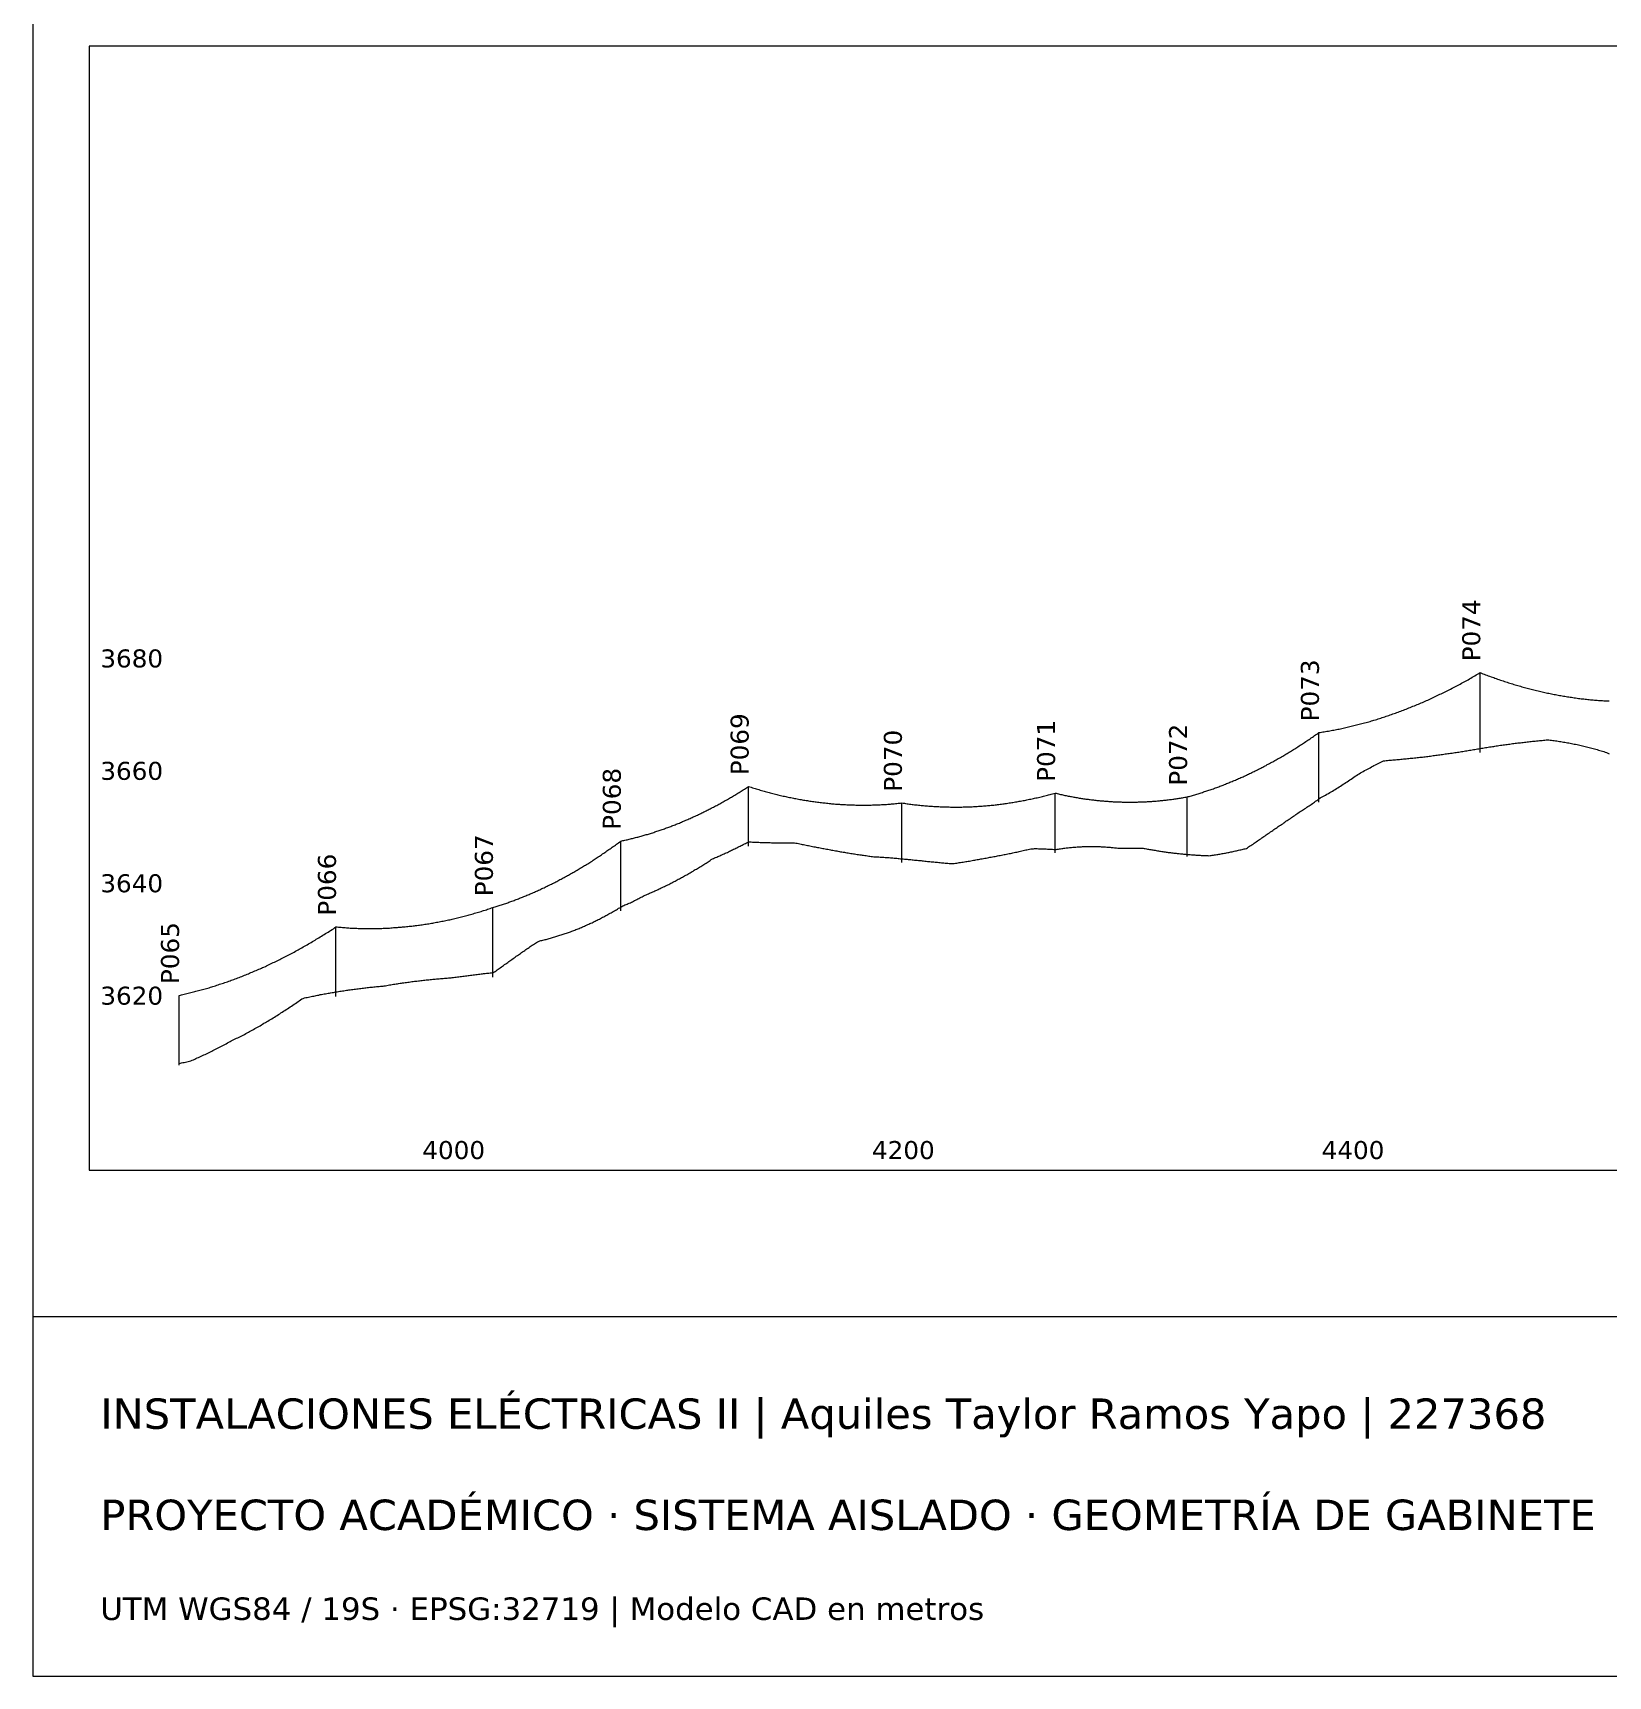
# Paper-space layout 'LP-09' of a CAD drawing. Header units: metres, sheet in millimetres. Extents: x 10 to 410, y 10 to 287.
# Drawn here: x 10 to 150.1, y 10 to 156.2 of the extents above; entities that cross this region are included whole.
import ezdxf

# ---------------------------------------------------------------- set-up
doc = ezdxf.new("R2010")
doc.units = ezdxf.units.M
for name, color, linetype, lineweight, true_color in [('ALERTA', 7, 'Continuous', 13, 0xc56b20), ('CABLE', 7, 'Continuous', 18, 0x087f8c), ('GRILLA', 7, 'Continuous', 13, 0xd2dce3), ('MARCO', 7, 'Continuous', 13, 0x163b55), ('POSTES', 7, 'Continuous', 13, 0x244c65), ('TERRENO', 7, 'Continuous', 13, 0x777777), ('TEXTO', 7, 'Continuous', 13, 0x163b55)]:
    doc.layers.add(name, color=color, linetype=linetype, lineweight=lineweight, true_color=true_color)
doc.styles.add('LP-TEXTO', font='DejaVuSans.ttf')

psp = doc.layouts.new('LP-09')

# ---------------------------------------------------------------- linework, layer by layer
at = {"layer": 'CABLE'}
for points in [[(124.4, 93.93), (124.52, 93.95), (124.64, 93.97), (124.76, 93.99), (124.88, 94.01), (125, 94.03), (125.12, 94.05), (125.24, 94.07), (125.36, 94.09), (125.48, 94.11), (125.6, 94.14), (125.72, 94.16), (125.84, 94.18), (125.96, 94.2), (126.08, 94.23), (126.2, 94.25), (126.32, 94.28), (126.44, 94.3), (126.55, 94.33), (126.67, 94.35), (126.79, 94.38), (126.91, 94.41), (127.03, 94.44), (127.15, 94.46), (127.27, 94.49), (127.39, 94.52), (127.51, 94.55), (127.63, 94.58), (127.75, 94.61), (127.87, 94.64), (127.99, 94.67), (128.11, 94.7), (128.23, 94.73), (128.35, 94.77), (128.47, 94.8), (128.59, 94.83), (128.71, 94.87), (128.83, 94.9), (128.95, 94.93), (129.07, 94.97), (129.19, 95.01), (129.3, 95.04), (129.42, 95.08), (129.54, 95.11), (129.66, 95.15), (129.78, 95.19), (129.9, 95.23), (130.02, 95.27), (130.14, 95.3), (130.26, 95.34), (130.38, 95.38), (130.5, 95.42), (130.62, 95.46), (130.74, 95.5), (130.86, 95.55), (130.98, 95.59), (131.1, 95.63), (131.22, 95.67), (131.34, 95.72), (131.46, 95.76), (131.58, 95.8), (131.7, 95.85), (131.82, 95.89), (131.93, 95.94), (132.05, 95.99), (132.17, 96.03), (132.29, 96.08), (132.41, 96.13), (132.53, 96.17), (132.65, 96.22), (132.77, 96.27), (132.89, 96.32), (133.01, 96.37), (133.13, 96.42), (133.25, 96.47), (133.37, 96.52), (133.49, 96.57), (133.61, 96.62), (133.73, 96.68), (133.85, 96.73), (133.97, 96.78), (134.09, 96.83), (134.21, 96.89), (134.33, 96.94), (134.45, 97), (134.57, 97.05), (134.68, 97.11), (134.8, 97.16), (134.92, 97.22), (135.04, 97.28), (135.16, 97.34), (135.28, 97.39), (135.4, 97.45), (135.52, 97.51), (135.64, 97.57), (135.76, 97.63), (135.88, 97.69), (136, 97.75), (136.12, 97.81), (136.24, 97.87), (136.36, 97.93), (136.48, 98), (136.6, 98.06), (136.72, 98.12), (136.84, 98.19), (136.96, 98.25), (137.08, 98.32), (137.2, 98.38), (137.32, 98.45), (137.43, 98.51), (137.55, 98.58), (137.67, 98.64), (137.79, 98.71), (137.91, 98.78), (138.03, 98.85), (138.15, 98.92), (138.27, 98.99), (138.39, 99.06), (138.51, 99.13), (138.63, 99.2), (138.75, 99.27)], [(138.75, 99.27), (138.87, 99.22), (138.99, 99.17), (139.11, 99.13), (139.23, 99.08), (139.35, 99.04), (139.47, 98.99), (139.59, 98.95), (139.71, 98.9), (139.83, 98.86), (139.95, 98.82), (140.06, 98.77), (140.18, 98.73), (140.3, 98.69), (140.42, 98.65), (140.54, 98.61), (140.66, 98.57), (140.78, 98.53), (140.9, 98.49), (141.02, 98.45), (141.14, 98.41), (141.26, 98.37), (141.38, 98.33), (141.5, 98.3), (141.62, 98.26), (141.74, 98.22), (141.86, 98.19), (141.98, 98.15), (142.1, 98.12), (142.22, 98.08), (142.34, 98.05), (142.46, 98.01), (142.58, 97.98), (142.7, 97.95), (142.81, 97.91), (142.93, 97.88), (143.05, 97.85), (143.17, 97.82), (143.29, 97.79), (143.41, 97.76), (143.53, 97.73), (143.65, 97.7), (143.77, 97.67), (143.89, 97.64), (144.01, 97.61), (144.13, 97.59), (144.25, 97.56), (144.37, 97.53), (144.49, 97.5), (144.61, 97.48), (144.73, 97.45), (144.85, 97.43), (144.97, 97.4), (145.09, 97.38), (145.21, 97.35), (145.33, 97.33), (145.44, 97.31), (145.56, 97.29), (145.68, 97.26), (145.8, 97.24), (145.92, 97.22), (146.04, 97.2), (146.16, 97.18), (146.28, 97.16), (146.4, 97.14), (146.52, 97.12), (146.64, 97.1), (146.76, 97.08), (146.88, 97.07), (147, 97.05), (147.12, 97.03), (147.24, 97.02), (147.36, 97), (147.48, 96.98), (147.6, 96.97), (147.72, 96.95), (147.84, 96.94), (147.96, 96.93), (148.08, 96.91), (148.19, 96.9), (148.31, 96.89), (148.43, 96.88), (148.55, 96.86), (148.67, 96.85), (148.79, 96.84), (148.91, 96.83), (149.03, 96.82), (149.15, 96.81), (149.27, 96.8), (149.39, 96.79), (149.51, 96.79), (149.63, 96.78), (149.75, 96.77), (149.87, 96.76), (149.99, 96.76), (150.11, 96.75), (150.23, 96.75)], [(112.67, 88.21), (112.77, 88.24), (112.86, 88.26), (112.96, 88.29), (113.06, 88.32), (113.16, 88.35), (113.25, 88.38), (113.35, 88.4), (113.45, 88.43), (113.55, 88.46), (113.65, 88.49), (113.74, 88.52), (113.84, 88.55), (113.94, 88.58), (114.04, 88.61), (114.13, 88.65), (114.23, 88.68), (114.33, 88.71), (114.43, 88.74), (114.53, 88.77), (114.62, 88.81), (114.72, 88.84), (114.82, 88.88), (114.92, 88.91), (115.01, 88.94), (115.11, 88.98), (115.21, 89.01), (115.31, 89.05), (115.41, 89.09), (115.5, 89.12), (115.6, 89.16), (115.7, 89.2), (115.8, 89.23), (115.89, 89.27), (115.99, 89.31), (116.09, 89.35), (116.19, 89.39), (116.29, 89.43), (116.38, 89.47), (116.48, 89.51), (116.58, 89.55), (116.68, 89.59), (116.77, 89.63), (116.87, 89.67), (116.97, 89.71), (117.07, 89.75), (117.17, 89.8), (117.26, 89.84), (117.36, 89.88), (117.46, 89.93), (117.56, 89.97), (117.65, 90.01), (117.75, 90.06), (117.85, 90.1), (117.95, 90.15), (118.05, 90.19), (118.14, 90.24), (118.24, 90.29), (118.34, 90.33), (118.44, 90.38), (118.54, 90.43), (118.63, 90.48), (118.73, 90.52), (118.83, 90.57), (118.93, 90.62), (119.02, 90.67), (119.12, 90.72), (119.22, 90.77), (119.32, 90.82), (119.42, 90.87), (119.51, 90.92), (119.61, 90.97), (119.71, 91.02), (119.81, 91.08), (119.9, 91.13), (120, 91.18), (120.1, 91.24), (120.2, 91.29), (120.3, 91.34), (120.39, 91.4), (120.49, 91.45), (120.59, 91.51), (120.69, 91.56), (120.78, 91.62), (120.88, 91.67), (120.98, 91.73), (121.08, 91.79), (121.18, 91.84), (121.27, 91.9), (121.37, 91.96), (121.47, 92.02), (121.57, 92.08), (121.66, 92.14), (121.76, 92.19), (121.86, 92.25), (121.96, 92.31), (122.06, 92.37), (122.15, 92.44), (122.25, 92.5), (122.35, 92.56), (122.45, 92.62), (122.54, 92.68), (122.64, 92.74), (122.74, 92.81), (122.84, 92.87), (122.94, 92.93), (123.03, 93), (123.13, 93.06), (123.23, 93.13), (123.33, 93.19), (123.42, 93.26), (123.52, 93.32), (123.62, 93.39), (123.72, 93.46), (123.82, 93.52), (123.91, 93.59), (124.01, 93.66), (124.11, 93.73), (124.21, 93.79), (124.31, 93.86), (124.4, 93.93)], [(62.3, 84.28), (62.39, 84.3), (62.48, 84.32), (62.58, 84.34), (62.67, 84.36), (62.77, 84.38), (62.86, 84.4), (62.96, 84.43), (63.05, 84.45), (63.15, 84.47), (63.24, 84.5), (63.34, 84.52), (63.43, 84.54), (63.53, 84.57), (63.62, 84.59), (63.72, 84.62), (63.81, 84.64), (63.91, 84.67), (64, 84.69), (64.1, 84.72), (64.19, 84.75), (64.29, 84.77), (64.38, 84.8), (64.48, 84.83), (64.57, 84.86), (64.67, 84.88), (64.76, 84.91), (64.85, 84.94), (64.95, 84.97), (65.04, 85), (65.14, 85.03), (65.23, 85.06), (65.33, 85.09), (65.42, 85.12), (65.52, 85.15), (65.61, 85.19), (65.71, 85.22), (65.8, 85.25), (65.9, 85.28), (65.99, 85.32), (66.09, 85.35), (66.18, 85.38), (66.28, 85.42), (66.37, 85.45), (66.47, 85.49), (66.56, 85.52), (66.66, 85.56), (66.75, 85.59), (66.85, 85.63), (66.94, 85.67), (67.04, 85.7), (67.13, 85.74), (67.23, 85.78), (67.32, 85.82), (67.41, 85.85), (67.51, 85.89), (67.6, 85.93), (67.7, 85.97), (67.79, 86.01), (67.89, 86.05), (67.98, 86.09), (68.08, 86.13), (68.17, 86.17), (68.27, 86.21), (68.36, 86.26), (68.46, 86.3), (68.55, 86.34), (68.65, 86.38), (68.74, 86.43), (68.84, 86.47), (68.93, 86.51), (69.03, 86.56), (69.12, 86.6), (69.22, 86.65), (69.31, 86.69), (69.41, 86.74), (69.5, 86.78), (69.6, 86.83), (69.69, 86.87), (69.78, 86.92), (69.88, 86.97), (69.97, 87.02), (70.07, 87.06), (70.16, 87.11), (70.26, 87.16), (70.35, 87.21), (70.45, 87.26), (70.54, 87.31), (70.64, 87.36), (70.73, 87.41), (70.83, 87.46), (70.92, 87.51), (71.02, 87.56), (71.11, 87.61), (71.21, 87.66), (71.3, 87.72), (71.4, 87.77), (71.49, 87.82), (71.59, 87.88), (71.68, 87.93), (71.78, 87.98), (71.87, 88.04), (71.97, 88.09), (72.06, 88.15), (72.16, 88.2), (72.25, 88.26), (72.34, 88.32), (72.44, 88.37), (72.53, 88.43), (72.63, 88.49), (72.72, 88.54), (72.82, 88.6), (72.91, 88.66), (73.01, 88.72), (73.1, 88.78), (73.2, 88.84), (73.29, 88.9), (73.39, 88.96), (73.48, 89.02), (73.58, 89.08), (73.67, 89.14)], [(73.67, 89.14), (73.79, 89.1), (73.9, 89.07), (74.01, 89.03), (74.13, 88.99), (74.24, 88.96), (74.35, 88.93), (74.47, 88.89), (74.58, 88.86), (74.69, 88.82), (74.81, 88.79), (74.92, 88.76), (75.04, 88.73), (75.15, 88.69), (75.26, 88.66), (75.38, 88.63), (75.49, 88.6), (75.6, 88.57), (75.72, 88.54), (75.83, 88.51), (75.94, 88.48), (76.06, 88.46), (76.17, 88.43), (76.28, 88.4), (76.4, 88.37), (76.51, 88.35), (76.63, 88.32), (76.74, 88.29), (76.85, 88.27), (76.97, 88.24), (77.08, 88.22), (77.19, 88.19), (77.31, 88.17), (77.42, 88.15), (77.53, 88.12), (77.65, 88.1), (77.76, 88.08), (77.87, 88.06), (77.99, 88.04), (78.1, 88.01), (78.22, 87.99), (78.33, 87.97), (78.44, 87.95), (78.56, 87.93), (78.67, 87.92), (78.78, 87.9), (78.9, 87.88), (79.01, 87.86), (79.12, 87.84), (79.24, 87.83), (79.35, 87.81), (79.46, 87.79), (79.58, 87.78), (79.69, 87.76), (79.81, 87.75), (79.92, 87.73), (80.03, 87.72), (80.15, 87.71), (80.26, 87.69), (80.37, 87.68), (80.49, 87.67), (80.6, 87.66), (80.71, 87.64), (80.83, 87.63), (80.94, 87.62), (81.05, 87.61), (81.17, 87.6), (81.28, 87.59), (81.4, 87.58), (81.51, 87.57), (81.62, 87.57), (81.74, 87.56), (81.85, 87.55), (81.96, 87.54), (82.08, 87.54), (82.19, 87.53), (82.3, 87.53), (82.42, 87.52), (82.53, 87.51), (82.65, 87.51), (82.76, 87.51), (82.87, 87.5), (82.99, 87.5), (83.1, 87.5), (83.21, 87.49), (83.33, 87.49), (83.44, 87.49), (83.55, 87.49), (83.67, 87.49), (83.78, 87.49), (83.89, 87.49), (84.01, 87.49), (84.12, 87.49), (84.24, 87.49), (84.35, 87.49), (84.46, 87.49), (84.58, 87.49), (84.69, 87.5), (84.8, 87.5), (84.92, 87.5), (85.03, 87.51), (85.14, 87.51), (85.26, 87.52), (85.37, 87.52), (85.48, 87.53), (85.6, 87.53), (85.71, 87.54), (85.83, 87.55), (85.94, 87.55), (86.05, 87.56), (86.17, 87.57), (86.28, 87.58), (86.39, 87.59), (86.51, 87.6), (86.62, 87.61), (86.73, 87.62), (86.85, 87.63), (86.96, 87.64), (87.07, 87.65), (87.19, 87.66), (87.3, 87.67)], [(87.3, 87.67), (87.42, 87.66), (87.53, 87.64), (87.64, 87.62), (87.76, 87.61), (87.87, 87.59), (87.98, 87.58), (88.1, 87.56), (88.21, 87.55), (88.32, 87.53), (88.44, 87.52), (88.55, 87.51), (88.66, 87.5), (88.78, 87.48), (88.89, 87.47), (89.01, 87.46), (89.12, 87.45), (89.23, 87.44), (89.35, 87.43), (89.46, 87.42), (89.57, 87.41), (89.69, 87.4), (89.8, 87.39), (89.91, 87.38), (90.03, 87.38), (90.14, 87.37), (90.25, 87.36), (90.37, 87.36), (90.48, 87.35), (90.6, 87.35), (90.71, 87.34), (90.82, 87.34), (90.94, 87.33), (91.05, 87.33), (91.16, 87.32), (91.28, 87.32), (91.39, 87.32), (91.5, 87.32), (91.62, 87.31), (91.73, 87.31), (91.85, 87.31), (91.96, 87.31), (92.07, 87.31), (92.19, 87.31), (92.3, 87.31), (92.41, 87.31), (92.53, 87.31), (92.64, 87.31), (92.75, 87.32), (92.87, 87.32), (92.98, 87.32), (93.09, 87.33), (93.21, 87.33), (93.32, 87.33), (93.44, 87.34), (93.55, 87.34), (93.66, 87.35), (93.78, 87.35), (93.89, 87.36), (94, 87.37), (94.12, 87.38), (94.23, 87.38), (94.34, 87.39), (94.46, 87.4), (94.57, 87.41), (94.68, 87.42), (94.8, 87.43), (94.91, 87.44), (95.03, 87.45), (95.14, 87.46), (95.25, 87.47), (95.37, 87.48), (95.48, 87.49), (95.59, 87.5), (95.71, 87.52), (95.82, 87.53), (95.93, 87.54), (96.05, 87.56), (96.16, 87.57), (96.27, 87.59), (96.39, 87.6), (96.5, 87.62), (96.62, 87.63), (96.73, 87.65), (96.84, 87.67), (96.96, 87.69), (97.07, 87.7), (97.18, 87.72), (97.3, 87.74), (97.41, 87.76), (97.52, 87.78), (97.64, 87.8), (97.75, 87.82), (97.86, 87.84), (97.98, 87.86), (98.09, 87.88), (98.21, 87.9), (98.32, 87.93), (98.43, 87.95), (98.55, 87.97), (98.66, 88), (98.77, 88.02), (98.89, 88.04), (99, 88.07), (99.11, 88.09), (99.23, 88.12), (99.34, 88.14), (99.46, 88.17), (99.57, 88.2), (99.68, 88.22), (99.8, 88.25), (99.91, 88.28), (100.02, 88.31), (100.14, 88.34), (100.25, 88.37), (100.36, 88.4), (100.48, 88.43), (100.59, 88.46), (100.7, 88.49), (100.82, 88.52), (100.93, 88.55)], [(100.93, 88.55), (101.03, 88.53), (101.13, 88.5), (101.23, 88.48), (101.32, 88.46), (101.42, 88.44), (101.52, 88.42), (101.62, 88.39), (101.71, 88.37), (101.81, 88.35), (101.91, 88.33), (102.01, 88.31), (102.11, 88.29), (102.2, 88.27), (102.3, 88.25), (102.4, 88.24), (102.5, 88.22), (102.59, 88.2), (102.69, 88.18), (102.79, 88.16), (102.89, 88.15), (102.99, 88.13), (103.08, 88.11), (103.18, 88.1), (103.28, 88.08), (103.38, 88.07), (103.47, 88.05), (103.57, 88.04), (103.67, 88.02), (103.77, 88.01), (103.87, 88), (103.96, 87.98), (104.06, 87.97), (104.16, 87.96), (104.26, 87.95), (104.35, 87.94), (104.45, 87.92), (104.55, 87.91), (104.65, 87.9), (104.75, 87.89), (104.84, 87.88), (104.94, 87.87), (105.04, 87.86), (105.14, 87.85), (105.23, 87.85), (105.33, 87.84), (105.43, 87.83), (105.53, 87.82), (105.63, 87.82), (105.72, 87.81), (105.82, 87.8), (105.92, 87.8), (106.02, 87.79), (106.11, 87.78), (106.21, 87.78), (106.31, 87.78), (106.41, 87.77), (106.51, 87.77), (106.6, 87.76), (106.7, 87.76), (106.8, 87.76), (106.9, 87.75), (107, 87.75), (107.09, 87.75), (107.19, 87.75), (107.29, 87.75), (107.39, 87.75), (107.48, 87.75), (107.58, 87.75), (107.68, 87.75), (107.78, 87.75), (107.88, 87.75), (107.97, 87.75), (108.07, 87.75), (108.17, 87.75), (108.27, 87.75), (108.36, 87.76), (108.46, 87.76), (108.56, 87.76), (108.66, 87.77), (108.76, 87.77), (108.85, 87.77), (108.95, 87.78), (109.05, 87.78), (109.15, 87.79), (109.24, 87.79), (109.34, 87.8), (109.44, 87.81), (109.54, 87.81), (109.64, 87.82), (109.73, 87.83), (109.83, 87.84), (109.93, 87.84), (110.03, 87.85), (110.12, 87.86), (110.22, 87.87), (110.32, 87.88), (110.42, 87.89), (110.52, 87.9), (110.61, 87.91), (110.71, 87.92), (110.81, 87.93), (110.91, 87.94), (111, 87.96), (111.1, 87.97), (111.2, 87.98), (111.3, 87.99), (111.4, 88.01), (111.49, 88.02), (111.59, 88.03), (111.69, 88.05), (111.79, 88.06), (111.88, 88.08), (111.98, 88.09), (112.08, 88.11), (112.18, 88.13), (112.28, 88.14), (112.37, 88.16), (112.47, 88.18), (112.57, 88.19), (112.67, 88.21)], [(50.92, 78.37), (51.01, 78.4), (51.11, 78.43), (51.2, 78.46), (51.3, 78.49), (51.39, 78.52), (51.49, 78.55), (51.58, 78.58), (51.68, 78.61), (51.77, 78.64), (51.87, 78.67), (51.96, 78.71), (52.06, 78.74), (52.15, 78.77), (52.25, 78.8), (52.34, 78.84), (52.43, 78.87), (52.53, 78.91), (52.62, 78.94), (52.72, 78.97), (52.81, 79.01), (52.91, 79.05), (53, 79.08), (53.1, 79.12), (53.19, 79.15), (53.29, 79.19), (53.38, 79.23), (53.48, 79.27), (53.57, 79.3), (53.67, 79.34), (53.76, 79.38), (53.86, 79.42), (53.95, 79.46), (54.05, 79.5), (54.14, 79.54), (54.24, 79.58), (54.33, 79.62), (54.43, 79.66), (54.52, 79.7), (54.62, 79.74), (54.71, 79.79), (54.81, 79.83), (54.9, 79.87), (54.99, 79.91), (55.09, 79.96), (55.18, 80), (55.28, 80.05), (55.37, 80.09), (55.47, 80.13), (55.56, 80.18), (55.66, 80.23), (55.75, 80.27), (55.85, 80.32), (55.94, 80.36), (56.04, 80.41), (56.13, 80.46), (56.23, 80.51), (56.32, 80.55), (56.42, 80.6), (56.51, 80.65), (56.61, 80.7), (56.7, 80.75), (56.8, 80.8), (56.89, 80.85), (56.99, 80.9), (57.08, 80.95), (57.18, 81), (57.27, 81.05), (57.36, 81.1), (57.46, 81.16), (57.55, 81.21), (57.65, 81.26), (57.74, 81.31), (57.84, 81.37), (57.93, 81.42), (58.03, 81.48), (58.12, 81.53), (58.22, 81.59), (58.31, 81.64), (58.41, 81.7), (58.5, 81.75), (58.6, 81.81), (58.69, 81.87), (58.79, 81.92), (58.88, 81.98), (58.98, 82.04), (59.07, 82.1), (59.17, 82.15), (59.26, 82.21), (59.36, 82.27), (59.45, 82.33), (59.55, 82.39), (59.64, 82.45), (59.74, 82.51), (59.83, 82.57), (59.92, 82.63), (60.02, 82.7), (60.11, 82.76), (60.21, 82.82), (60.3, 82.88), (60.4, 82.95), (60.49, 83.01), (60.59, 83.07), (60.68, 83.14), (60.78, 83.2), (60.87, 83.27), (60.97, 83.33), (61.06, 83.4), (61.16, 83.46), (61.25, 83.53), (61.35, 83.59), (61.44, 83.66), (61.54, 83.73), (61.63, 83.8), (61.73, 83.86), (61.82, 83.93), (61.92, 84), (62.01, 84.07), (62.11, 84.14), (62.2, 84.21), (62.3, 84.28)], [(36.96, 76.65), (37.08, 76.64), (37.19, 76.63), (37.31, 76.62), (37.42, 76.61), (37.54, 76.6), (37.66, 76.59), (37.77, 76.58), (37.89, 76.57), (38.01, 76.57), (38.12, 76.56), (38.24, 76.55), (38.35, 76.55), (38.47, 76.54), (38.59, 76.54), (38.7, 76.53), (38.82, 76.53), (38.94, 76.52), (39.05, 76.52), (39.17, 76.52), (39.29, 76.51), (39.4, 76.51), (39.52, 76.51), (39.63, 76.51), (39.75, 76.51), (39.87, 76.51), (39.98, 76.51), (40.1, 76.51), (40.22, 76.51), (40.33, 76.51), (40.45, 76.51), (40.57, 76.51), (40.68, 76.51), (40.8, 76.52), (40.91, 76.52), (41.03, 76.52), (41.15, 76.53), (41.26, 76.53), (41.38, 76.54), (41.5, 76.54), (41.61, 76.55), (41.73, 76.55), (41.84, 76.56), (41.96, 76.57), (42.08, 76.58), (42.19, 76.58), (42.31, 76.59), (42.43, 76.6), (42.54, 76.61), (42.66, 76.62), (42.78, 76.63), (42.89, 76.64), (43.01, 76.65), (43.12, 76.66), (43.24, 76.67), (43.36, 76.68), (43.47, 76.7), (43.59, 76.71), (43.71, 76.72), (43.82, 76.74), (43.94, 76.75), (44.05, 76.77), (44.17, 76.78), (44.29, 76.8), (44.4, 76.81), (44.52, 76.83), (44.64, 76.84), (44.75, 76.86), (44.87, 76.88), (44.99, 76.9), (45.1, 76.92), (45.22, 76.93), (45.33, 76.95), (45.45, 76.97), (45.57, 76.99), (45.68, 77.01), (45.8, 77.03), (45.92, 77.06), (46.03, 77.08), (46.15, 77.1), (46.26, 77.12), (46.38, 77.15), (46.5, 77.17), (46.61, 77.19), (46.73, 77.22), (46.85, 77.24), (46.96, 77.27), (47.08, 77.29), (47.2, 77.32), (47.31, 77.34), (47.43, 77.37), (47.54, 77.4), (47.66, 77.43), (47.78, 77.45), (47.89, 77.48), (48.01, 77.51), (48.13, 77.54), (48.24, 77.57), (48.36, 77.6), (48.48, 77.63), (48.59, 77.66), (48.71, 77.69), (48.82, 77.73), (48.94, 77.76), (49.06, 77.79), (49.17, 77.82), (49.29, 77.86), (49.41, 77.89), (49.52, 77.93), (49.64, 77.96), (49.75, 78), (49.87, 78.03), (49.99, 78.07), (50.1, 78.1), (50.22, 78.14), (50.34, 78.18), (50.45, 78.22), (50.57, 78.25), (50.69, 78.29), (50.8, 78.33), (50.92, 78.37)], [(23, 70.56), (23.12, 70.58), (23.23, 70.61), (23.35, 70.63), (23.47, 70.66), (23.58, 70.69), (23.7, 70.71), (23.81, 70.74), (23.93, 70.77), (24.05, 70.8), (24.16, 70.83), (24.28, 70.86), (24.4, 70.89), (24.51, 70.92), (24.63, 70.95), (24.74, 70.98), (24.86, 71.01), (24.98, 71.04), (25.09, 71.07), (25.21, 71.11), (25.33, 71.14), (25.44, 71.17), (25.56, 71.21), (25.68, 71.24), (25.79, 71.28), (25.91, 71.31), (26.02, 71.35), (26.14, 71.39), (26.26, 71.42), (26.37, 71.46), (26.49, 71.5), (26.61, 71.54), (26.72, 71.57), (26.84, 71.61), (26.96, 71.65), (27.07, 71.69), (27.19, 71.73), (27.3, 71.77), (27.42, 71.81), (27.54, 71.86), (27.65, 71.9), (27.77, 71.94), (27.89, 71.98), (28, 72.03), (28.12, 72.07), (28.23, 72.11), (28.35, 72.16), (28.47, 72.2), (28.58, 72.25), (28.7, 72.29), (28.82, 72.34), (28.93, 72.39), (29.05, 72.43), (29.17, 72.48), (29.28, 72.53), (29.4, 72.58), (29.51, 72.63), (29.63, 72.68), (29.75, 72.73), (29.86, 72.78), (29.98, 72.83), (30.1, 72.88), (30.21, 72.93), (30.33, 72.98), (30.44, 73.03), (30.56, 73.08), (30.68, 73.14), (30.79, 73.19), (30.91, 73.24), (31.03, 73.3), (31.14, 73.35), (31.26, 73.41), (31.38, 73.47), (31.49, 73.52), (31.61, 73.58), (31.72, 73.63), (31.84, 73.69), (31.96, 73.75), (32.07, 73.81), (32.19, 73.87), (32.31, 73.93), (32.42, 73.99), (32.54, 74.05), (32.65, 74.11), (32.77, 74.17), (32.89, 74.23), (33, 74.29), (33.12, 74.35), (33.24, 74.41), (33.35, 74.48), (33.47, 74.54), (33.59, 74.6), (33.7, 74.67), (33.82, 74.73), (33.93, 74.8), (34.05, 74.86), (34.17, 74.93), (34.28, 75), (34.4, 75.06), (34.52, 75.13), (34.63, 75.2), (34.75, 75.27), (34.87, 75.34), (34.98, 75.41), (35.1, 75.48), (35.21, 75.55), (35.33, 75.62), (35.45, 75.69), (35.56, 75.76), (35.68, 75.83), (35.8, 75.9), (35.91, 75.97), (36.03, 76.05), (36.14, 76.12), (36.26, 76.19), (36.38, 76.27), (36.49, 76.34), (36.61, 76.42), (36.73, 76.49), (36.84, 76.57), (36.96, 76.65)]]:
    psp.add_lwpolyline(points, dxfattribs=at)
at = {"layer": 'GRILLA'}
psp.add_lwpolyline([(15, 55), (287, 55), (287, 155), (15, 155)], close=True, dxfattribs=at)
at = {"layer": 'MARCO'}
psp.add_lwpolyline([(10, 10), (410, 10), (410, 287), (10, 287)], close=True, dxfattribs=at)
psp.add_lwpolyline([(10, 42), (410, 42)], dxfattribs=at)
at = {"layer": 'POSTES'}
for points in [[(138.75, 92.17), (138.75, 99.27)], [(124.4, 87.73), (124.4, 93.93)], [(73.67, 83.84), (73.67, 89.14)], [(100.93, 83.25), (100.93, 88.55)], [(112.67, 82.91), (112.67, 88.21)], [(87.3, 82.37), (87.3, 87.67)], [(62.3, 78.08), (62.3, 84.28)], [(50.92, 72.17), (50.92, 78.37)], [(36.96, 70.45), (36.96, 76.65)], [(23, 64.36), (23, 70.56)]]:
    psp.add_lwpolyline(points, dxfattribs=at)
at = {"layer": 'TERRENO'}
for points in [[(124.4, 88.05), (124.52, 88.12), (124.64, 88.18), (124.76, 88.25), (124.88, 88.31), (125, 88.38), (125.12, 88.45), (125.24, 88.52), (125.36, 88.59), (125.48, 88.66), (125.6, 88.73), (125.72, 88.8), (125.84, 88.88), (125.96, 88.95), (126.08, 89.02), (126.2, 89.1), (126.32, 89.17), (126.44, 89.25), (126.55, 89.33), (126.67, 89.4), (126.79, 89.48), (126.91, 89.56), (127.03, 89.64), (127.15, 89.72), (127.27, 89.8), (127.39, 89.88), (127.51, 89.96), (127.63, 90.05), (127.75, 90.13), (127.87, 90.2), (127.99, 90.27), (128.11, 90.34), (128.23, 90.41), (128.35, 90.48), (128.47, 90.55), (128.59, 90.61), (128.71, 90.68), (128.83, 90.75), (128.95, 90.81), (129.07, 90.88), (129.19, 90.94), (129.3, 91), (129.42, 91.06), (129.54, 91.12), (129.66, 91.18), (129.78, 91.24), (129.9, 91.3), (130.02, 91.35), (130.14, 91.41), (130.26, 91.43), (130.38, 91.45), (130.5, 91.46), (130.62, 91.47), (130.74, 91.48), (130.86, 91.49), (130.98, 91.5), (131.1, 91.51), (131.22, 91.52), (131.34, 91.53), (131.46, 91.54), (131.58, 91.55), (131.7, 91.57), (131.82, 91.58), (131.93, 91.59), (132.05, 91.6), (132.17, 91.61), (132.29, 91.62), (132.41, 91.64), (132.53, 91.65), (132.65, 91.66), (132.77, 91.67), (132.89, 91.68), (133.01, 91.7), (133.13, 91.71), (133.25, 91.72), (133.37, 91.74), (133.49, 91.75), (133.61, 91.76), (133.73, 91.78), (133.85, 91.79), (133.97, 91.81), (134.09, 91.82), (134.21, 91.84), (134.33, 91.85), (134.45, 91.87), (134.57, 91.88), (134.68, 91.9), (134.8, 91.91), (134.92, 91.93), (135.04, 91.94), (135.16, 91.96), (135.28, 91.98), (135.4, 91.99), (135.52, 92.01), (135.64, 92.03), (135.76, 92.04), (135.88, 92.06), (136, 92.08), (136.12, 92.09), (136.24, 92.11), (136.36, 92.13), (136.48, 92.15), (136.6, 92.17), (136.72, 92.18), (136.84, 92.2), (136.96, 92.22), (137.08, 92.24), (137.2, 92.26), (137.32, 92.28), (137.43, 92.3), (137.55, 92.32), (137.67, 92.34), (137.79, 92.36), (137.91, 92.38), (138.03, 92.4), (138.15, 92.42), (138.27, 92.44), (138.39, 92.46), (138.51, 92.48), (138.63, 92.5), (138.75, 92.52)], [(138.75, 92.52), (138.87, 92.54), (138.99, 92.56), (139.11, 92.58), (139.23, 92.6), (139.35, 92.62), (139.47, 92.64), (139.59, 92.66), (139.71, 92.68), (139.83, 92.69), (139.95, 92.71), (140.06, 92.73), (140.18, 92.75), (140.3, 92.76), (140.42, 92.78), (140.54, 92.8), (140.66, 92.82), (140.78, 92.83), (140.9, 92.85), (141.02, 92.87), (141.14, 92.88), (141.26, 92.9), (141.38, 92.91), (141.5, 92.93), (141.62, 92.95), (141.74, 92.96), (141.86, 92.98), (141.98, 92.99), (142.1, 93.01), (142.22, 93.02), (142.34, 93.03), (142.46, 93.05), (142.58, 93.06), (142.7, 93.08), (142.81, 93.09), (142.93, 93.1), (143.05, 93.12), (143.17, 93.13), (143.29, 93.14), (143.41, 93.16), (143.53, 93.17), (143.65, 93.18), (143.77, 93.19), (143.89, 93.21), (144.01, 93.22), (144.13, 93.23), (144.25, 93.24), (144.37, 93.25), (144.49, 93.26), (144.61, 93.28), (144.73, 93.29), (144.85, 93.28), (144.97, 93.27), (145.09, 93.26), (145.21, 93.24), (145.33, 93.23), (145.44, 93.21), (145.56, 93.19), (145.68, 93.17), (145.8, 93.15), (145.92, 93.13), (146.04, 93.11), (146.16, 93.09), (146.28, 93.07), (146.4, 93.05), (146.52, 93.03), (146.64, 93.01), (146.76, 92.99), (146.88, 92.96), (147, 92.94), (147.12, 92.91), (147.24, 92.89), (147.36, 92.86), (147.48, 92.84), (147.6, 92.81), (147.72, 92.78), (147.84, 92.76), (147.96, 92.73), (148.08, 92.7), (148.19, 92.67), (148.31, 92.64), (148.43, 92.61), (148.55, 92.58), (148.67, 92.55), (148.79, 92.52), (148.91, 92.48), (149.03, 92.45), (149.15, 92.42), (149.27, 92.38), (149.39, 92.35), (149.51, 92.31), (149.63, 92.28), (149.75, 92.24), (149.87, 92.2), (149.99, 92.15), (150.11, 92.09), (150.23, 92.04)], [(112.67, 83.1), (112.77, 83.09), (112.86, 83.08), (112.96, 83.08), (113.06, 83.07), (113.16, 83.06), (113.25, 83.06), (113.35, 83.05), (113.45, 83.04), (113.55, 83.04), (113.65, 83.03), (113.74, 83.02), (113.84, 83.02), (113.94, 83.01), (114.04, 83.01), (114.13, 83), (114.23, 83), (114.33, 82.99), (114.43, 82.99), (114.53, 82.99), (114.62, 82.98), (114.72, 82.99), (114.82, 83), (114.92, 83.02), (115.01, 83.04), (115.11, 83.05), (115.21, 83.07), (115.31, 83.08), (115.41, 83.1), (115.5, 83.12), (115.6, 83.13), (115.7, 83.15), (115.8, 83.17), (115.89, 83.19), (115.99, 83.21), (116.09, 83.22), (116.19, 83.24), (116.29, 83.26), (116.38, 83.28), (116.48, 83.3), (116.58, 83.32), (116.68, 83.34), (116.77, 83.36), (116.87, 83.38), (116.97, 83.4), (117.07, 83.42), (117.17, 83.44), (117.26, 83.47), (117.36, 83.49), (117.46, 83.51), (117.56, 83.53), (117.65, 83.56), (117.75, 83.58), (117.85, 83.6), (117.95, 83.62), (118.05, 83.69), (118.14, 83.76), (118.24, 83.82), (118.34, 83.89), (118.44, 83.96), (118.54, 84.02), (118.63, 84.09), (118.73, 84.16), (118.83, 84.22), (118.93, 84.29), (119.02, 84.36), (119.12, 84.43), (119.22, 84.49), (119.32, 84.56), (119.42, 84.63), (119.51, 84.69), (119.61, 84.76), (119.71, 84.83), (119.81, 84.9), (119.9, 84.96), (120, 85.03), (120.1, 85.1), (120.2, 85.16), (120.3, 85.23), (120.39, 85.3), (120.49, 85.37), (120.59, 85.43), (120.69, 85.5), (120.78, 85.57), (120.88, 85.63), (120.98, 85.7), (121.08, 85.77), (121.18, 85.83), (121.27, 85.9), (121.37, 85.97), (121.47, 86.04), (121.57, 86.1), (121.66, 86.17), (121.76, 86.24), (121.86, 86.3), (121.96, 86.37), (122.06, 86.44), (122.15, 86.51), (122.25, 86.57), (122.35, 86.64), (122.45, 86.71), (122.54, 86.77), (122.64, 86.84), (122.74, 86.91), (122.84, 86.97), (122.94, 87.03), (123.03, 87.1), (123.13, 87.16), (123.23, 87.22), (123.33, 87.29), (123.42, 87.35), (123.52, 87.42), (123.62, 87.48), (123.72, 87.55), (123.82, 87.62), (123.91, 87.69), (124.01, 87.75), (124.11, 87.82), (124.21, 87.89), (124.31, 87.96), (124.4, 88.03)], [(62.3, 78.41), (62.39, 78.46), (62.48, 78.52), (62.58, 78.56), (62.67, 78.6), (62.77, 78.64), (62.86, 78.68), (62.96, 78.72), (63.05, 78.76), (63.15, 78.8), (63.24, 78.85), (63.34, 78.89), (63.43, 78.94), (63.53, 78.99), (63.62, 79.03), (63.72, 79.08), (63.81, 79.13), (63.91, 79.18), (64, 79.23), (64.1, 79.28), (64.19, 79.33), (64.29, 79.38), (64.38, 79.43), (64.48, 79.47), (64.57, 79.51), (64.67, 79.55), (64.76, 79.59), (64.85, 79.64), (64.95, 79.68), (65.04, 79.72), (65.14, 79.76), (65.23, 79.8), (65.33, 79.85), (65.42, 79.89), (65.52, 79.93), (65.61, 79.98), (65.71, 80.02), (65.8, 80.06), (65.9, 80.11), (65.99, 80.15), (66.09, 80.2), (66.18, 80.25), (66.28, 80.29), (66.37, 80.34), (66.47, 80.39), (66.56, 80.43), (66.66, 80.48), (66.75, 80.53), (66.85, 80.58), (66.94, 80.63), (67.04, 80.68), (67.13, 80.73), (67.23, 80.78), (67.32, 80.83), (67.41, 80.88), (67.51, 80.93), (67.6, 80.98), (67.7, 81.03), (67.79, 81.08), (67.89, 81.14), (67.98, 81.19), (68.08, 81.24), (68.17, 81.29), (68.27, 81.35), (68.36, 81.4), (68.46, 81.46), (68.55, 81.51), (68.65, 81.57), (68.74, 81.62), (68.84, 81.68), (68.93, 81.74), (69.03, 81.79), (69.12, 81.85), (69.22, 81.91), (69.31, 81.97), (69.41, 82.02), (69.5, 82.08), (69.6, 82.14), (69.69, 82.2), (69.78, 82.26), (69.88, 82.32), (69.97, 82.38), (70.07, 82.44), (70.16, 82.5), (70.26, 82.56), (70.35, 82.63), (70.45, 82.69), (70.54, 82.73), (70.64, 82.78), (70.73, 82.82), (70.83, 82.86), (70.92, 82.9), (71.02, 82.94), (71.11, 82.98), (71.21, 83.03), (71.3, 83.07), (71.4, 83.11), (71.49, 83.15), (71.59, 83.2), (71.68, 83.24), (71.78, 83.28), (71.87, 83.33), (71.97, 83.37), (72.06, 83.42), (72.16, 83.46), (72.25, 83.51), (72.34, 83.55), (72.44, 83.6), (72.53, 83.65), (72.63, 83.69), (72.72, 83.74), (72.82, 83.79), (72.91, 83.84), (73.01, 83.88), (73.1, 83.93), (73.2, 83.98), (73.29, 84.03), (73.39, 84.08), (73.48, 84.13), (73.58, 84.17), (73.67, 84.21)], [(73.67, 84.22), (73.79, 84.21), (73.9, 84.21), (74.01, 84.2), (74.13, 84.2), (74.24, 84.19), (74.35, 84.19), (74.47, 84.18), (74.58, 84.18), (74.69, 84.17), (74.81, 84.17), (74.92, 84.17), (75.04, 84.16), (75.15, 84.16), (75.26, 84.16), (75.38, 84.15), (75.49, 84.15), (75.6, 84.15), (75.72, 84.14), (75.83, 84.14), (75.94, 84.14), (76.06, 84.14), (76.17, 84.13), (76.28, 84.13), (76.4, 84.13), (76.51, 84.13), (76.63, 84.13), (76.74, 84.12), (76.85, 84.12), (76.97, 84.12), (77.08, 84.12), (77.19, 84.12), (77.31, 84.12), (77.42, 84.12), (77.53, 84.12), (77.65, 84.12), (77.76, 84.12), (77.87, 84.1), (77.99, 84.09), (78.1, 84.06), (78.22, 84.04), (78.33, 84.02), (78.44, 83.99), (78.56, 83.97), (78.67, 83.95), (78.78, 83.92), (78.9, 83.9), (79.01, 83.88), (79.12, 83.85), (79.24, 83.83), (79.35, 83.81), (79.46, 83.78), (79.58, 83.76), (79.69, 83.74), (79.81, 83.72), (79.92, 83.7), (80.03, 83.67), (80.15, 83.65), (80.26, 83.63), (80.37, 83.61), (80.49, 83.59), (80.6, 83.57), (80.71, 83.55), (80.83, 83.53), (80.94, 83.5), (81.05, 83.48), (81.17, 83.46), (81.28, 83.44), (81.4, 83.42), (81.51, 83.4), (81.62, 83.38), (81.74, 83.36), (81.85, 83.34), (81.96, 83.33), (82.08, 83.31), (82.19, 83.29), (82.3, 83.27), (82.42, 83.25), (82.53, 83.23), (82.65, 83.21), (82.76, 83.19), (82.87, 83.18), (82.99, 83.16), (83.1, 83.14), (83.21, 83.12), (83.33, 83.1), (83.44, 83.09), (83.55, 83.07), (83.67, 83.05), (83.78, 83.04), (83.89, 83.02), (84.01, 83), (84.12, 82.99), (84.24, 82.97), (84.35, 82.95), (84.46, 82.94), (84.58, 82.92), (84.69, 82.9), (84.8, 82.89), (84.92, 82.88), (85.03, 82.88), (85.14, 82.87), (85.26, 82.87), (85.37, 82.86), (85.48, 82.85), (85.6, 82.85), (85.71, 82.84), (85.83, 82.83), (85.94, 82.83), (86.05, 82.82), (86.17, 82.81), (86.28, 82.8), (86.39, 82.79), (86.51, 82.78), (86.62, 82.77), (86.73, 82.76), (86.85, 82.75), (86.96, 82.74), (87.07, 82.73), (87.19, 82.71), (87.3, 82.7)], [(87.3, 82.7), (87.42, 82.69), (87.53, 82.68), (87.64, 82.67), (87.76, 82.66), (87.87, 82.65), (87.98, 82.64), (88.1, 82.63), (88.21, 82.62), (88.32, 82.6), (88.44, 82.59), (88.55, 82.58), (88.66, 82.57), (88.78, 82.56), (88.89, 82.55), (89.01, 82.54), (89.12, 82.53), (89.23, 82.52), (89.35, 82.51), (89.46, 82.49), (89.57, 82.48), (89.69, 82.47), (89.8, 82.46), (89.91, 82.45), (90.03, 82.44), (90.14, 82.43), (90.25, 82.42), (90.37, 82.41), (90.48, 82.4), (90.6, 82.38), (90.71, 82.37), (90.82, 82.36), (90.94, 82.35), (91.05, 82.34), (91.16, 82.33), (91.28, 82.32), (91.39, 82.31), (91.5, 82.3), (91.62, 82.29), (91.73, 82.28), (91.85, 82.28), (91.96, 82.3), (92.07, 82.31), (92.19, 82.33), (92.3, 82.35), (92.41, 82.37), (92.53, 82.38), (92.64, 82.4), (92.75, 82.42), (92.87, 82.44), (92.98, 82.46), (93.09, 82.48), (93.21, 82.49), (93.32, 82.51), (93.44, 82.53), (93.55, 82.55), (93.66, 82.57), (93.78, 82.59), (93.89, 82.61), (94, 82.63), (94.12, 82.65), (94.23, 82.67), (94.34, 82.69), (94.46, 82.71), (94.57, 82.73), (94.68, 82.75), (94.8, 82.77), (94.91, 82.79), (95.03, 82.81), (95.14, 82.84), (95.25, 82.86), (95.37, 82.88), (95.48, 82.9), (95.59, 82.92), (95.71, 82.94), (95.82, 82.97), (95.93, 82.99), (96.05, 83.01), (96.16, 83.03), (96.27, 83.06), (96.39, 83.08), (96.5, 83.1), (96.62, 83.12), (96.73, 83.15), (96.84, 83.17), (96.96, 83.19), (97.07, 83.22), (97.18, 83.24), (97.3, 83.27), (97.41, 83.29), (97.52, 83.31), (97.64, 83.34), (97.75, 83.36), (97.86, 83.39), (97.98, 83.41), (98.09, 83.44), (98.21, 83.46), (98.32, 83.49), (98.43, 83.51), (98.55, 83.54), (98.66, 83.57), (98.77, 83.58), (98.89, 83.6), (99, 83.6), (99.11, 83.61), (99.23, 83.61), (99.34, 83.61), (99.46, 83.6), (99.57, 83.6), (99.68, 83.6), (99.8, 83.59), (99.91, 83.59), (100.02, 83.59), (100.14, 83.58), (100.25, 83.57), (100.36, 83.57), (100.48, 83.56), (100.59, 83.55), (100.7, 83.55), (100.82, 83.54), (100.93, 83.53)], [(100.93, 83.52), (101.03, 83.54), (101.13, 83.56), (101.23, 83.57), (101.32, 83.59), (101.42, 83.6), (101.52, 83.62), (101.62, 83.63), (101.71, 83.64), (101.81, 83.66), (101.91, 83.67), (102.01, 83.68), (102.11, 83.69), (102.2, 83.7), (102.3, 83.71), (102.4, 83.72), (102.5, 83.73), (102.59, 83.74), (102.69, 83.75), (102.79, 83.75), (102.89, 83.76), (102.99, 83.77), (103.08, 83.77), (103.18, 83.78), (103.28, 83.78), (103.38, 83.79), (103.47, 83.79), (103.57, 83.8), (103.67, 83.8), (103.77, 83.8), (103.87, 83.8), (103.96, 83.8), (104.06, 83.8), (104.16, 83.8), (104.26, 83.8), (104.35, 83.8), (104.45, 83.8), (104.55, 83.8), (104.65, 83.8), (104.75, 83.8), (104.84, 83.79), (104.94, 83.79), (105.04, 83.78), (105.14, 83.78), (105.23, 83.77), (105.33, 83.77), (105.43, 83.76), (105.53, 83.75), (105.63, 83.75), (105.72, 83.74), (105.82, 83.73), (105.92, 83.72), (106.02, 83.71), (106.11, 83.7), (106.21, 83.69), (106.31, 83.68), (106.41, 83.67), (106.51, 83.66), (106.6, 83.65), (106.7, 83.65), (106.8, 83.65), (106.9, 83.64), (107, 83.64), (107.09, 83.64), (107.19, 83.64), (107.29, 83.64), (107.39, 83.64), (107.48, 83.64), (107.58, 83.64), (107.68, 83.64), (107.78, 83.64), (107.88, 83.64), (107.97, 83.64), (108.07, 83.64), (108.17, 83.64), (108.27, 83.64), (108.36, 83.64), (108.46, 83.64), (108.56, 83.64), (108.66, 83.64), (108.76, 83.64), (108.85, 83.63), (108.95, 83.61), (109.05, 83.59), (109.15, 83.57), (109.24, 83.56), (109.34, 83.54), (109.44, 83.52), (109.54, 83.5), (109.64, 83.49), (109.73, 83.47), (109.83, 83.46), (109.93, 83.44), (110.03, 83.42), (110.12, 83.41), (110.22, 83.39), (110.32, 83.38), (110.42, 83.36), (110.52, 83.35), (110.61, 83.34), (110.71, 83.32), (110.81, 83.31), (110.91, 83.3), (111, 83.28), (111.1, 83.27), (111.2, 83.26), (111.3, 83.25), (111.4, 83.23), (111.49, 83.22), (111.59, 83.21), (111.69, 83.2), (111.79, 83.19), (111.88, 83.18), (111.98, 83.17), (112.08, 83.16), (112.18, 83.15), (112.28, 83.14), (112.37, 83.13), (112.47, 83.12), (112.57, 83.11), (112.67, 83.1)], [(50.92, 72.55), (51.01, 72.62), (51.11, 72.69), (51.2, 72.75), (51.3, 72.82), (51.39, 72.89), (51.49, 72.95), (51.58, 73.02), (51.68, 73.09), (51.77, 73.16), (51.87, 73.22), (51.96, 73.29), (52.06, 73.36), (52.15, 73.42), (52.25, 73.49), (52.34, 73.56), (52.43, 73.62), (52.53, 73.69), (52.62, 73.76), (52.72, 73.83), (52.81, 73.89), (52.91, 73.96), (53, 74.03), (53.1, 74.09), (53.19, 74.16), (53.29, 74.23), (53.38, 74.29), (53.48, 74.36), (53.57, 74.43), (53.67, 74.49), (53.76, 74.56), (53.86, 74.63), (53.95, 74.7), (54.05, 74.76), (54.14, 74.83), (54.24, 74.9), (54.33, 74.96), (54.43, 75.02), (54.52, 75.08), (54.62, 75.14), (54.71, 75.2), (54.81, 75.25), (54.9, 75.31), (54.99, 75.36), (55.09, 75.41), (55.18, 75.43), (55.28, 75.45), (55.37, 75.47), (55.47, 75.5), (55.56, 75.52), (55.66, 75.54), (55.75, 75.57), (55.85, 75.59), (55.94, 75.62), (56.04, 75.64), (56.13, 75.67), (56.23, 75.7), (56.32, 75.72), (56.42, 75.75), (56.51, 75.78), (56.61, 75.81), (56.7, 75.84), (56.8, 75.87), (56.89, 75.9), (56.99, 75.93), (57.08, 75.96), (57.18, 75.99), (57.27, 76.02), (57.36, 76.05), (57.46, 76.09), (57.55, 76.12), (57.65, 76.16), (57.74, 76.19), (57.84, 76.22), (57.93, 76.26), (58.03, 76.3), (58.12, 76.33), (58.22, 76.37), (58.31, 76.41), (58.41, 76.44), (58.5, 76.48), (58.6, 76.52), (58.69, 76.56), (58.79, 76.6), (58.88, 76.64), (58.98, 76.68), (59.07, 76.72), (59.17, 76.76), (59.26, 76.81), (59.36, 76.85), (59.45, 76.89), (59.55, 76.94), (59.64, 76.98), (59.74, 77.02), (59.83, 77.07), (59.92, 77.12), (60.02, 77.16), (60.11, 77.21), (60.21, 77.25), (60.3, 77.3), (60.4, 77.35), (60.49, 77.4), (60.59, 77.45), (60.68, 77.5), (60.78, 77.55), (60.87, 77.6), (60.97, 77.65), (61.06, 77.7), (61.16, 77.75), (61.25, 77.8), (61.35, 77.86), (61.44, 77.91), (61.54, 77.96), (61.63, 78.02), (61.73, 78.07), (61.82, 78.13), (61.92, 78.18), (62.01, 78.24), (62.11, 78.3), (62.2, 78.35), (62.3, 78.41)], [(36.96, 70.86), (37.08, 70.88), (37.19, 70.9), (37.31, 70.92), (37.42, 70.94), (37.54, 70.95), (37.66, 70.97), (37.77, 70.99), (37.89, 71.01), (38.01, 71.02), (38.12, 71.04), (38.24, 71.06), (38.35, 71.07), (38.47, 71.09), (38.59, 71.11), (38.7, 71.12), (38.82, 71.14), (38.94, 71.15), (39.05, 71.17), (39.17, 71.18), (39.29, 71.2), (39.4, 71.21), (39.52, 71.22), (39.63, 71.24), (39.75, 71.25), (39.87, 71.26), (39.98, 71.28), (40.1, 71.29), (40.22, 71.3), (40.33, 71.31), (40.45, 71.33), (40.57, 71.34), (40.68, 71.35), (40.8, 71.36), (40.91, 71.37), (41.03, 71.38), (41.15, 71.39), (41.26, 71.41), (41.38, 71.42), (41.5, 71.44), (41.61, 71.46), (41.73, 71.48), (41.84, 71.5), (41.96, 71.52), (42.08, 71.54), (42.19, 71.56), (42.31, 71.57), (42.43, 71.59), (42.54, 71.61), (42.66, 71.63), (42.78, 71.65), (42.89, 71.66), (43.01, 71.68), (43.12, 71.7), (43.24, 71.71), (43.36, 71.73), (43.47, 71.74), (43.59, 71.76), (43.71, 71.78), (43.82, 71.79), (43.94, 71.81), (44.05, 71.82), (44.17, 71.83), (44.29, 71.85), (44.4, 71.86), (44.52, 71.88), (44.64, 71.89), (44.75, 71.9), (44.87, 71.92), (44.99, 71.93), (45.1, 71.94), (45.22, 71.95), (45.33, 71.97), (45.45, 71.98), (45.57, 71.99), (45.68, 72), (45.8, 72.01), (45.92, 72.02), (46.03, 72.03), (46.15, 72.04), (46.26, 72.05), (46.38, 72.06), (46.5, 72.07), (46.61, 72.08), (46.73, 72.09), (46.85, 72.1), (46.96, 72.11), (47.08, 72.12), (47.2, 72.13), (47.31, 72.14), (47.43, 72.16), (47.54, 72.17), (47.66, 72.19), (47.78, 72.2), (47.89, 72.22), (48.01, 72.23), (48.13, 72.24), (48.24, 72.26), (48.36, 72.27), (48.48, 72.29), (48.59, 72.3), (48.71, 72.32), (48.82, 72.33), (48.94, 72.34), (49.06, 72.36), (49.17, 72.37), (49.29, 72.39), (49.41, 72.4), (49.52, 72.42), (49.64, 72.43), (49.75, 72.44), (49.87, 72.46), (49.99, 72.47), (50.1, 72.49), (50.22, 72.5), (50.34, 72.52), (50.45, 72.53), (50.57, 72.54), (50.69, 72.56), (50.8, 72.57), (50.92, 72.59)], [(23, 64.5), (23.12, 64.52), (23.23, 64.55), (23.35, 64.58), (23.47, 64.6), (23.58, 64.63), (23.7, 64.65), (23.81, 64.68), (23.93, 64.71), (24.05, 64.74), (24.16, 64.78), (24.28, 64.83), (24.4, 64.88), (24.51, 64.94), (24.63, 64.99), (24.74, 65.04), (24.86, 65.09), (24.98, 65.15), (25.09, 65.2), (25.21, 65.26), (25.33, 65.31), (25.44, 65.37), (25.56, 65.43), (25.68, 65.48), (25.79, 65.54), (25.91, 65.6), (26.02, 65.66), (26.14, 65.71), (26.26, 65.77), (26.37, 65.83), (26.49, 65.89), (26.61, 65.95), (26.72, 66.02), (26.84, 66.08), (26.96, 66.14), (27.07, 66.2), (27.19, 66.26), (27.3, 66.33), (27.42, 66.39), (27.54, 66.45), (27.65, 66.51), (27.77, 66.56), (27.89, 66.62), (28, 66.68), (28.12, 66.74), (28.23, 66.79), (28.35, 66.85), (28.47, 66.91), (28.58, 66.97), (28.7, 67.03), (28.82, 67.09), (28.93, 67.16), (29.05, 67.22), (29.17, 67.28), (29.28, 67.34), (29.4, 67.41), (29.51, 67.47), (29.63, 67.53), (29.75, 67.6), (29.86, 67.66), (29.98, 67.73), (30.1, 67.8), (30.21, 67.86), (30.33, 67.93), (30.44, 68), (30.56, 68.07), (30.68, 68.13), (30.79, 68.2), (30.91, 68.27), (31.03, 68.34), (31.14, 68.41), (31.26, 68.48), (31.38, 68.55), (31.49, 68.63), (31.61, 68.7), (31.72, 68.77), (31.84, 68.85), (31.96, 68.92), (32.07, 68.99), (32.19, 69.07), (32.31, 69.14), (32.42, 69.22), (32.54, 69.3), (32.65, 69.37), (32.77, 69.45), (32.89, 69.53), (33, 69.61), (33.12, 69.68), (33.24, 69.76), (33.35, 69.84), (33.47, 69.92), (33.59, 70), (33.7, 70.08), (33.82, 70.17), (33.93, 70.25), (34.05, 70.29), (34.17, 70.33), (34.28, 70.36), (34.4, 70.38), (34.52, 70.41), (34.63, 70.43), (34.75, 70.46), (34.87, 70.48), (34.98, 70.5), (35.1, 70.53), (35.21, 70.55), (35.33, 70.57), (35.45, 70.59), (35.56, 70.62), (35.68, 70.64), (35.8, 70.66), (35.91, 70.68), (36.03, 70.7), (36.14, 70.72), (36.26, 70.74), (36.38, 70.76), (36.49, 70.78), (36.61, 70.8), (36.73, 70.82), (36.84, 70.84), (36.96, 70.86)]]:
    psp.add_lwpolyline(points, dxfattribs=at)

# ---------------------------------------------------------------- texts
at = {"layer": 'ALERTA', "style": 'LP-TEXTO'}
psp.add_text('PROYECTO ACADÉMICO · SISTEMA AISLADO · GEOMETRÍA DE GABINETE', height=2.7, dxfattribs=at).set_placement((16, 23))
at = {"layer": 'TEXTO', "style": 'LP-TEXTO'}
for s, p in [('P074', (138.75, 100.27)), ('P073', (124.4, 94.93)), ('P069', (73.67, 90.14)), ('P070', (87.3, 88.67)), ('P071', (100.93, 89.55)), ('P072', (112.67, 89.21)), ('P068', (62.3, 85.28)), ('P067', (50.92, 79.37)), ('P066', (36.96, 77.65)), ('P065', (23, 71.56))]:
    psp.add_text(s, height=1.6, rotation=90, dxfattribs=at).set_placement(p)
for s, height, p in [('3680', 1.6, (16, 99.73)), ('3660', 1.6, (16, 89.73)), ('3640', 1.6, (16, 79.73)), ('3620', 1.6, (16, 69.73)), ('4000', 1.6, (44.64, 56)), ('4200', 1.6, (84.64, 56)), ('4400', 1.6, (124.64, 56)), ('INSTALACIONES ELÉCTRICAS II | Aquiles Taylor Ramos Yapo | 227368', 2.7, (16, 32)), ('UTM WGS84 / 19S · EPSG:32719 | Modelo CAD en metros', 2, (16, 15))]:
    psp.add_text(s, height=height, dxfattribs=at).set_placement(p)

doc.saveas('drawing.dxf')
